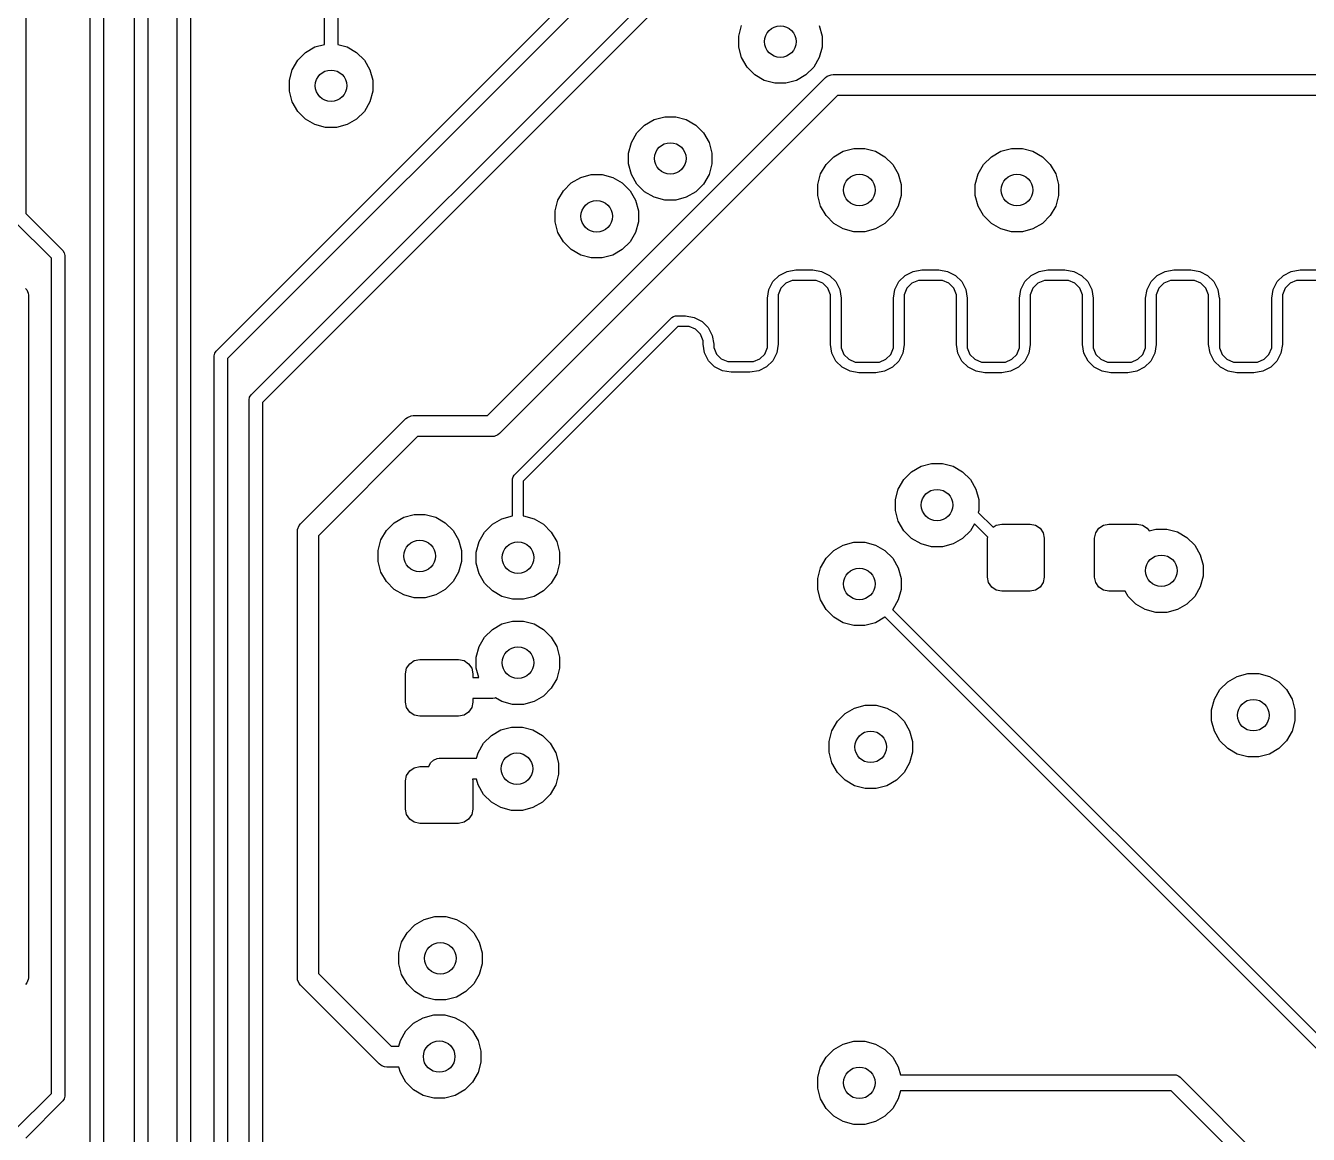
# Model space of a CAD drawing. Extents: x 0.98 to 8.13, y -3.46 to -0.83.
# Drawn here: x 5.0812 to 5.562, y -2.037 to -1.6215 of the extents above; entities that cross this region are included whole.
import ezdxf

# ---------------------------------------------------------------- set-up
doc = ezdxf.new("R2010")
doc.units = 0
doc.header["$MEASUREMENT"] = 0
doc.layers.add('BLACK', color=7, linetype='CONTINUOUS')

msp = doc.modelspace()

# ---------------------------------------------------------------- linework, layer by layer
at = {"layer": 'BLACK', "linetype": 'CONTINUOUS'}
for p, q in [((5.08124, -1.09154), (5.08124, -1.69188)), ((5.15266, -1.74341), (5.5002, -1.39587)), ((5.503, -1.40014), (5.15693, -1.74621)), ((5.16571, -1.75989), (5.47067, -1.45493)), ((5.47348, -1.45919), (5.16998, -1.76269)), ((5.10536, -2.13498), (5.10536, -1.50632)), ((5.11036, -1.50735), (5.11036, -2.13661)), ((5.12201, -2.14023), (5.12201, -1.54872)), ((5.12701, -1.54976), (5.12701, -2.1392)), ((5.1932, -1.62851), (5.1932, -1.59564)), ((5.1982, -1.59667), (5.1982, -1.62851)), ((5.13803, -2.17437), (5.13803, -1.60159)), ((5.14303, -1.60263), (5.14303, -2.1754)), ((5.34849, -1.62536), (5.34955, -1.62139)), ((5.37865, -1.62139), (5.37972, -1.62536)), ((5.18611, -1.63151), (5.18967, -1.62945)), ((5.18967, -1.62945), (5.1932, -1.62851)), ((5.1982, -1.62851), (5.20173, -1.62945)), ((5.20173, -1.62945), (5.20529, -1.63151)), ((5.34849, -1.62948), (5.34849, -1.62536)), ((5.34955, -1.63345), (5.34849, -1.62948)), ((5.37972, -1.62948), (5.37865, -1.63345)), ((5.37972, -1.62536), (5.37972, -1.62948)), ((5.18115, -1.63798), (5.18321, -1.63442)), ((5.18321, -1.63442), (5.18611, -1.63151)), ((5.20529, -1.63151), (5.20819, -1.63442)), ((5.20819, -1.63442), (5.21025, -1.63798)), ((5.35161, -1.63701), (5.34955, -1.63345)), ((5.37865, -1.63345), (5.3766, -1.63701)), ((5.18009, -1.64195), (5.18115, -1.63798)), ((5.21025, -1.63798), (5.21131, -1.64195)), ((5.35452, -1.63991), (5.35161, -1.63701)), ((5.3766, -1.63701), (5.37369, -1.63991)), ((5.18009, -1.64606), (5.18009, -1.64195)), ((5.21131, -1.64195), (5.21131, -1.64606)), ((5.25438, -1.76761), (5.38107, -1.64092)), ((5.35808, -1.64197), (5.35452, -1.63991)), ((5.36205, -1.64303), (5.35808, -1.64197)), ((5.36616, -1.64303), (5.36205, -1.64303)), ((5.37013, -1.64197), (5.36616, -1.64303)), ((5.37369, -1.63991), (5.37013, -1.64197)), ((5.38107, -1.64092), (5.38167, -1.64043)), ((5.38167, -1.64043), (5.38309, -1.63984)), ((5.38309, -1.63984), (5.38386, -1.63976)), ((5.38386, -1.63976), (5.71324, -1.63976)), ((5.18115, -1.65003), (5.18009, -1.64606)), ((5.21131, -1.64606), (5.21025, -1.65003)), ((5.38549, -1.64764), (5.25879, -1.77434)), ((5.71324, -1.64764), (5.38549, -1.64764)), ((5.18321, -1.65359), (5.18115, -1.65003)), ((5.18611, -1.6565), (5.18321, -1.65359)), ((5.20819, -1.65359), (5.20529, -1.6565)), ((5.21025, -1.65003), (5.20819, -1.65359)), ((5.18967, -1.65855), (5.18611, -1.6565)), ((5.19365, -1.65962), (5.18967, -1.65855)), ((5.20173, -1.65855), (5.19776, -1.65962)), ((5.20529, -1.6565), (5.20173, -1.65855)), ((5.31323, -1.65875), (5.31679, -1.65669)), ((5.31679, -1.65669), (5.32076, -1.65563)), ((5.32076, -1.65563), (5.32487, -1.65563)), ((5.32487, -1.65563), (5.32885, -1.65669)), ((5.32885, -1.65669), (5.33241, -1.65875)), ((5.19776, -1.65962), (5.19365, -1.65962)), ((5.30827, -1.66522), (5.31033, -1.66166)), ((5.31033, -1.66166), (5.31323, -1.65875)), ((5.33241, -1.65875), (5.33531, -1.66166)), ((5.33531, -1.66166), (5.33737, -1.66522)), ((5.30721, -1.66919), (5.30827, -1.66522)), ((5.33737, -1.66522), (5.33843, -1.66919)), ((5.38767, -1.66852), (5.39165, -1.66746)), ((5.39165, -1.66746), (5.39576, -1.66746)), ((5.39576, -1.66746), (5.39973, -1.66852)), ((5.44673, -1.66852), (5.4507, -1.66746)), ((5.4507, -1.66746), (5.45481, -1.66746)), ((5.45481, -1.66746), (5.45878, -1.66852)), ((5.30721, -1.6733), (5.30721, -1.66919)), ((5.33843, -1.66919), (5.33843, -1.6733)), ((5.38121, -1.67348), (5.38411, -1.67058)), ((5.38411, -1.67058), (5.38767, -1.66852)), ((5.39973, -1.66852), (5.40329, -1.67058)), ((5.40329, -1.67058), (5.40619, -1.67348)), ((5.44026, -1.67348), (5.44317, -1.67058)), ((5.44317, -1.67058), (5.44673, -1.66852)), ((5.45878, -1.66852), (5.46234, -1.67058)), ((5.46234, -1.67058), (5.46525, -1.67348)), ((5.28925, -1.67836), (5.29322, -1.6773)), ((5.29322, -1.6773), (5.29733, -1.6773)), ((5.29733, -1.6773), (5.3013, -1.67836)), ((5.30827, -1.67727), (5.30721, -1.6733)), ((5.31033, -1.68083), (5.30827, -1.67727)), ((5.33737, -1.67727), (5.33531, -1.68083)), ((5.33843, -1.6733), (5.33737, -1.67727)), ((5.37809, -1.68102), (5.37915, -1.67704)), ((5.37915, -1.67704), (5.38121, -1.67348)), ((5.40619, -1.67348), (5.40825, -1.67704)), ((5.40825, -1.67704), (5.40931, -1.68102)), ((5.43714, -1.68102), (5.43821, -1.67704)), ((5.43821, -1.67704), (5.44026, -1.67348)), ((5.46525, -1.67348), (5.46731, -1.67704)), ((5.46731, -1.67704), (5.46837, -1.68102)), ((5.28278, -1.68333), (5.28569, -1.68042)), ((5.28569, -1.68042), (5.28925, -1.67836)), ((5.3013, -1.67836), (5.30486, -1.68042)), ((5.30486, -1.68042), (5.30777, -1.68333)), ((5.31323, -1.68374), (5.31033, -1.68083)), ((5.33531, -1.68083), (5.33241, -1.68374)), ((5.37809, -1.68513), (5.37809, -1.68102)), ((5.40931, -1.68102), (5.40931, -1.68513)), ((5.43714, -1.68513), (5.43714, -1.68102)), ((5.46837, -1.68102), (5.46837, -1.68513)), ((5.27966, -1.69086), (5.28073, -1.68689)), ((5.28073, -1.68689), (5.28278, -1.68333)), ((5.30777, -1.68333), (5.30982, -1.68689)), ((5.30982, -1.68689), (5.31089, -1.69086)), ((5.31679, -1.68579), (5.31323, -1.68374)), ((5.32076, -1.68686), (5.31679, -1.68579)), ((5.32487, -1.68686), (5.32076, -1.68686)), ((5.32885, -1.68579), (5.32487, -1.68686)), ((5.33241, -1.68374), (5.32885, -1.68579)), ((5.37915, -1.6891), (5.37809, -1.68513)), ((5.40931, -1.68513), (5.40825, -1.6891)), ((5.43821, -1.6891), (5.43714, -1.68513)), ((5.46837, -1.68513), (5.46731, -1.6891)), ((5.08124, -1.69188), (5.09515, -1.70578)), ((5.27966, -1.69497), (5.27966, -1.69086)), ((5.31089, -1.69086), (5.31089, -1.69497)), ((5.38121, -1.69266), (5.37915, -1.6891)), ((5.40825, -1.6891), (5.40619, -1.69266)), ((5.44026, -1.69266), (5.43821, -1.6891)), ((5.46731, -1.6891), (5.46525, -1.69266)), ((5.09088, -1.70859), (5.07697, -1.69468)), ((5.28073, -1.69894), (5.27966, -1.69497)), ((5.31089, -1.69497), (5.30982, -1.69894)), ((5.38411, -1.69556), (5.38121, -1.69266)), ((5.38767, -1.69762), (5.38411, -1.69556)), ((5.40329, -1.69556), (5.39973, -1.69762)), ((5.40619, -1.69266), (5.40329, -1.69556)), ((5.44317, -1.69556), (5.44026, -1.69266)), ((5.44673, -1.69762), (5.44317, -1.69556)), ((5.46234, -1.69556), (5.45878, -1.69762)), ((5.46525, -1.69266), (5.46234, -1.69556)), ((5.28278, -1.7025), (5.28073, -1.69894)), ((5.30982, -1.69894), (5.30777, -1.7025)), ((5.39165, -1.69868), (5.38767, -1.69762)), ((5.39576, -1.69868), (5.39165, -1.69868)), ((5.39973, -1.69762), (5.39576, -1.69868)), ((5.4507, -1.69868), (5.44673, -1.69762)), ((5.45481, -1.69868), (5.4507, -1.69868)), ((5.45878, -1.69762), (5.45481, -1.69868)), ((5.09515, -1.70578), (5.09569, -1.70659)), ((5.09569, -1.70659), (5.09588, -1.70755)), ((5.28569, -1.70541), (5.28278, -1.7025)), ((5.28925, -1.70746), (5.28569, -1.70541)), ((5.30486, -1.70541), (5.3013, -1.70746)), ((5.30777, -1.7025), (5.30486, -1.70541)), ((5.09088, -2.02173), (5.09088, -1.70859)), ((5.09588, -1.70755), (5.09588, -2.02276)), ((5.29322, -1.70853), (5.28925, -1.70746)), ((5.29733, -1.70853), (5.29322, -1.70853)), ((5.3013, -1.70746), (5.29733, -1.70853)), ((5.36129, -1.71741), (5.36364, -1.71506)), ((5.36364, -1.71506), (5.36661, -1.71355)), ((5.36661, -1.71355), (5.36989, -1.71303)), ((5.36989, -1.71303), (5.36989, -1.71303)), ((5.36989, -1.71303), (5.37625, -1.71303)), ((5.37625, -1.71303), (5.37626, -1.71303)), ((5.37626, -1.71303), (5.37954, -1.71355)), ((5.37954, -1.71355), (5.3825, -1.71506)), ((5.3825, -1.71506), (5.38485, -1.71741)), ((5.40853, -1.71741), (5.41089, -1.71506)), ((5.41089, -1.71506), (5.41385, -1.71355)), ((5.41385, -1.71355), (5.41713, -1.71303)), ((5.41713, -1.71303), (5.41713, -1.71303)), ((5.41713, -1.71303), (5.4235, -1.71303)), ((5.4235, -1.71303), (5.4235, -1.71303)), ((5.4235, -1.71303), (5.42678, -1.71355)), ((5.42678, -1.71355), (5.42975, -1.71506)), ((5.42975, -1.71506), (5.4321, -1.71741)), ((5.45578, -1.71741), (5.45813, -1.71506)), ((5.45813, -1.71506), (5.46109, -1.71355)), ((5.46109, -1.71355), (5.46438, -1.71303)), ((5.46438, -1.71303), (5.46438, -1.71303)), ((5.46438, -1.71303), (5.47074, -1.71303)), ((5.47074, -1.71303), (5.47074, -1.71303)), ((5.47074, -1.71303), (5.47403, -1.71355)), ((5.47403, -1.71355), (5.47699, -1.71506)), ((5.47699, -1.71506), (5.47934, -1.71741)), ((5.50302, -1.71741), (5.50537, -1.71506)), ((5.50537, -1.71506), (5.50834, -1.71355)), ((5.50834, -1.71355), (5.51162, -1.71303)), ((5.51162, -1.71303), (5.51162, -1.71303)), ((5.51162, -1.71303), (5.51799, -1.71303)), ((5.51799, -1.71303), (5.51799, -1.71303)), ((5.51799, -1.71303), (5.52127, -1.71355)), ((5.52127, -1.71355), (5.52423, -1.71506)), ((5.52423, -1.71506), (5.52659, -1.71741)), ((5.55027, -1.71741), (5.55262, -1.71506)), ((5.55262, -1.71506), (5.55558, -1.71355)), ((5.55558, -1.71355), (5.55887, -1.71303)), ((5.55887, -1.71303), (5.55887, -1.71303)), ((5.55887, -1.71303), (5.56523, -1.71303)), ((5.08122, -1.71997), (5.08165, -1.7205)), ((5.08165, -1.7205), (5.08217, -1.72176)), ((5.35926, -1.72365), (5.35978, -1.72037)), ((5.35978, -1.72037), (5.36129, -1.71741)), ((5.36427, -1.7199), (5.36326, -1.72234)), ((5.36613, -1.71803), (5.36427, -1.7199)), ((5.36857, -1.71703), (5.36613, -1.71803)), ((5.36988, -1.71703), (5.36857, -1.71703)), ((5.36989, -1.71703), (5.36988, -1.71703)), ((5.37625, -1.71703), (5.36989, -1.71703)), ((5.36989, -1.71703), (5.36989, -1.71703)), ((5.37626, -1.71703), (5.37625, -1.71703)), ((5.37625, -1.71703), (5.37625, -1.71703)), ((5.37757, -1.71703), (5.37626, -1.71703)), ((5.38001, -1.71804), (5.37757, -1.71703)), ((5.38187, -1.7199), (5.38001, -1.71804)), ((5.38288, -1.72234), (5.38187, -1.7199)), ((5.38485, -1.71741), (5.38636, -1.72037)), ((5.38636, -1.72037), (5.38688, -1.72365)), ((5.40651, -1.72365), (5.40703, -1.72037)), ((5.40703, -1.72037), (5.40853, -1.71741)), ((5.41151, -1.7199), (5.41051, -1.72234)), ((5.41338, -1.71803), (5.41151, -1.7199)), ((5.41582, -1.71703), (5.41338, -1.71803)), ((5.41713, -1.71703), (5.41582, -1.71703)), ((5.4235, -1.71703), (5.41713, -1.71703)), ((5.41713, -1.71703), (5.41713, -1.71703)), ((5.41713, -1.71703), (5.41713, -1.71703)), ((5.42482, -1.71703), (5.4235, -1.71703)), ((5.4235, -1.71703), (5.4235, -1.71703)), ((5.4235, -1.71703), (5.4235, -1.71703)), ((5.42725, -1.71804), (5.42482, -1.71703)), ((5.42912, -1.7199), (5.42725, -1.71804)), ((5.43013, -1.72234), (5.42912, -1.7199)), ((5.4321, -1.71741), (5.43361, -1.72037)), ((5.43361, -1.72037), (5.43413, -1.72365)), ((5.45375, -1.72365), (5.45427, -1.72037)), ((5.45427, -1.72037), (5.45578, -1.71741)), ((5.45876, -1.7199), (5.45775, -1.72234)), ((5.46062, -1.71803), (5.45876, -1.7199)), ((5.46306, -1.71703), (5.46062, -1.71803)), ((5.46437, -1.71703), (5.46306, -1.71703)), ((5.46438, -1.71703), (5.46437, -1.71703)), ((5.47074, -1.71703), (5.46438, -1.71703)), ((5.46438, -1.71703), (5.46438, -1.71703)), ((5.47206, -1.71703), (5.47074, -1.71703)), ((5.47074, -1.71703), (5.47074, -1.71703)), ((5.47074, -1.71703), (5.47074, -1.71703)), ((5.4745, -1.71804), (5.47206, -1.71703)), ((5.47636, -1.7199), (5.4745, -1.71804)), ((5.47737, -1.72234), (5.47636, -1.7199)), ((5.47934, -1.71741), (5.48085, -1.72037)), ((5.48085, -1.72037), (5.48137, -1.72365)), ((5.50099, -1.72365), (5.50151, -1.72037)), ((5.50151, -1.72037), (5.50302, -1.71741)), ((5.506, -1.7199), (5.50499, -1.72234)), ((5.50787, -1.71803), (5.506, -1.7199)), ((5.5103, -1.71703), (5.50787, -1.71803)), ((5.51162, -1.71703), (5.5103, -1.71703)), ((5.51799, -1.71703), (5.51162, -1.71703)), ((5.51162, -1.71703), (5.51162, -1.71703)), ((5.51162, -1.71703), (5.51162, -1.71703)), ((5.51931, -1.71703), (5.51799, -1.71703)), ((5.51799, -1.71703), (5.51799, -1.71703)), ((5.51799, -1.71703), (5.51799, -1.71703)), ((5.52174, -1.71804), (5.51931, -1.71703)), ((5.52361, -1.7199), (5.52174, -1.71804)), ((5.52462, -1.72234), (5.52361, -1.7199)), ((5.52659, -1.71741), (5.5281, -1.72037)), ((5.5281, -1.72037), (5.52861, -1.72365)), ((5.54824, -1.72365), (5.54876, -1.72037)), ((5.54876, -1.72037), (5.55027, -1.71741)), ((5.55325, -1.7199), (5.55224, -1.72234)), ((5.55511, -1.71803), (5.55325, -1.7199)), ((5.55755, -1.71703), (5.55511, -1.71803)), ((5.55886, -1.71703), (5.55755, -1.71703)), ((5.55887, -1.71703), (5.55886, -1.71703)), ((5.56523, -1.71703), (5.55887, -1.71703)), ((5.55887, -1.71703), (5.55887, -1.71703)), ((5.08217, -1.72176), (5.08224, -1.72244)), ((5.08224, -1.72244), (5.08224, -1.97835)), ((5.35926, -1.73228), (5.35926, -1.72365)), ((5.35926, -1.72365), (5.35926, -1.72365)), ((5.36326, -1.72234), (5.36326, -1.72365)), ((5.36326, -1.72365), (5.36326, -1.72365)), ((5.36326, -1.72365), (5.36326, -1.72365)), ((5.36326, -1.72365), (5.36326, -1.73228)), ((5.38288, -1.72365), (5.38288, -1.72234)), ((5.38288, -1.73228), (5.38288, -1.72365)), ((5.38288, -1.72365), (5.38288, -1.72365)), ((5.38288, -1.72365), (5.38288, -1.72365)), ((5.38288, -1.72365), (5.38288, -1.72365)), ((5.38688, -1.72365), (5.38688, -1.72365)), ((5.38688, -1.72365), (5.38688, -1.73228)), ((5.40651, -1.73228), (5.40651, -1.72365)), ((5.40651, -1.72365), (5.40651, -1.72365)), ((5.41051, -1.72234), (5.41051, -1.72365)), ((5.41051, -1.72365), (5.41051, -1.72365)), ((5.41051, -1.72365), (5.41051, -1.72365)), ((5.41051, -1.72365), (5.41051, -1.73228)), ((5.43013, -1.72365), (5.43013, -1.72234)), ((5.43013, -1.73228), (5.43013, -1.72365)), ((5.43013, -1.72365), (5.43013, -1.72365)), ((5.43013, -1.72365), (5.43013, -1.72365)), ((5.43013, -1.72365), (5.43013, -1.72365)), ((5.43413, -1.72365), (5.43413, -1.72365)), ((5.43413, -1.72365), (5.43413, -1.73228)), ((5.45375, -1.73228), (5.45375, -1.72365)), ((5.45375, -1.72365), (5.45375, -1.72365)), ((5.45775, -1.72234), (5.45775, -1.72365)), ((5.45775, -1.72365), (5.45775, -1.72365)), ((5.45775, -1.72365), (5.45775, -1.72365)), ((5.45775, -1.72365), (5.45775, -1.73228)), ((5.47737, -1.72365), (5.47737, -1.72234)), ((5.47737, -1.73228), (5.47737, -1.72365)), ((5.47737, -1.72365), (5.47737, -1.72365)), ((5.47737, -1.72365), (5.47737, -1.72365)), ((5.47737, -1.72365), (5.47737, -1.72365)), ((5.48137, -1.72365), (5.48137, -1.72365)), ((5.48137, -1.72365), (5.48137, -1.73228)), ((5.50099, -1.73228), (5.50099, -1.72365)), ((5.50099, -1.72365), (5.50099, -1.72365)), ((5.50499, -1.72234), (5.50499, -1.72365)), ((5.50499, -1.72365), (5.50499, -1.72365)), ((5.50499, -1.72365), (5.50499, -1.72365)), ((5.50499, -1.72365), (5.50499, -1.73228)), ((5.52462, -1.72365), (5.52462, -1.72234)), ((5.52462, -1.73228), (5.52462, -1.72365)), ((5.52462, -1.72365), (5.52462, -1.72365)), ((5.52462, -1.72365), (5.52462, -1.72365)), ((5.52462, -1.72365), (5.52462, -1.72365)), ((5.52861, -1.72365), (5.52862, -1.72365)), ((5.52862, -1.72365), (5.52862, -1.73228)), ((5.54824, -1.73228), (5.54824, -1.72365)), ((5.54824, -1.72365), (5.54824, -1.72365)), ((5.55224, -1.72234), (5.55224, -1.72365)), ((5.55224, -1.72365), (5.55224, -1.72365)), ((5.55224, -1.72365), (5.55224, -1.72365)), ((5.55224, -1.72365), (5.55224, -1.73228)), ((5.32339, -1.73087), (5.32404, -1.73044)), ((5.32404, -1.73044), (5.3248, -1.73028)), ((5.32404, -1.73044), (5.32404, -1.73044)), ((5.3248, -1.73028), (5.32854, -1.73028)), ((5.32854, -1.73028), (5.32855, -1.73028)), ((5.32855, -1.73028), (5.32855, -1.73028)), ((5.32855, -1.73028), (5.33181, -1.7308)), ((5.26433, -1.78992), (5.32339, -1.73087)), ((5.32563, -1.73428), (5.26775, -1.79217)), ((5.32854, -1.73428), (5.32563, -1.73428)), ((5.32985, -1.73428), (5.32854, -1.73428)), ((5.33226, -1.73528), (5.32985, -1.73428)), ((5.33181, -1.7308), (5.33475, -1.7323)), ((5.3341, -1.73713), (5.33226, -1.73528)), ((5.33475, -1.7323), (5.33708, -1.73464)), ((5.33708, -1.73464), (5.33858, -1.73758)), ((5.35926, -1.74084), (5.35926, -1.73228)), ((5.36326, -1.73228), (5.36326, -1.74084)), ((5.38288, -1.74091), (5.38288, -1.73228)), ((5.38688, -1.73228), (5.38688, -1.74091)), ((5.40651, -1.74091), (5.40651, -1.73228)), ((5.41051, -1.73228), (5.41051, -1.74091)), ((5.43013, -1.74091), (5.43013, -1.73228)), ((5.43413, -1.73228), (5.43413, -1.74091)), ((5.45375, -1.74091), (5.45375, -1.73228)), ((5.45775, -1.73228), (5.45775, -1.74091)), ((5.47737, -1.74091), (5.47737, -1.73228)), ((5.48137, -1.73228), (5.48137, -1.74091)), ((5.50099, -1.74091), (5.50099, -1.73228)), ((5.50499, -1.73228), (5.50499, -1.74091)), ((5.52462, -1.74091), (5.52462, -1.73228)), ((5.52862, -1.73228), (5.52862, -1.74091)), ((5.54824, -1.74091), (5.54824, -1.73228)), ((5.55224, -1.73228), (5.55224, -1.74091)), ((5.3351, -1.73954), (5.3341, -1.73713)), ((5.3351, -1.74084), (5.3351, -1.73954)), ((5.33858, -1.73758), (5.3391, -1.74083)), ((5.15193, -1.74517), (5.15212, -1.74422)), ((5.15212, -1.74422), (5.15266, -1.74341)), ((5.3351, -1.74085), (5.3351, -1.74084)), ((5.3351, -1.74084), (5.3351, -1.74084)), ((5.3351, -1.74084), (5.3351, -1.74084)), ((5.3351, -1.74084), (5.3351, -1.74084)), ((5.3351, -1.74084), (5.3351, -1.74084)), ((5.33562, -1.7441), (5.3351, -1.74085)), ((5.33712, -1.74704), (5.33562, -1.7441)), ((5.3391, -1.74083), (5.3391, -1.74084)), ((5.3391, -1.74084), (5.3391, -1.74084)), ((5.3391, -1.74084), (5.3391, -1.74214)), ((5.3391, -1.74214), (5.3401, -1.74455)), ((5.3401, -1.74455), (5.34194, -1.7464)), ((5.35642, -1.7464), (5.35826, -1.74455)), ((5.35826, -1.74455), (5.35926, -1.74214)), ((5.35926, -1.74214), (5.35926, -1.74084)), ((5.35926, -1.74084), (5.35926, -1.74084)), ((5.36274, -1.7441), (5.36125, -1.74704)), ((5.36326, -1.74084), (5.36274, -1.7441)), ((5.36326, -1.74084), (5.36326, -1.74084)), ((5.36326, -1.74084), (5.36326, -1.74084)), ((5.38289, -1.74094), (5.38288, -1.74091)), ((5.3834, -1.7442), (5.38289, -1.74094)), ((5.38491, -1.74716), (5.3834, -1.7442)), ((5.38688, -1.74091), (5.38688, -1.74091)), ((5.38688, -1.74091), (5.38688, -1.74091)), ((5.38688, -1.74091), (5.38688, -1.74091)), ((5.38688, -1.74091), (5.38688, -1.74223)), ((5.38688, -1.74223), (5.38789, -1.74467)), ((5.38789, -1.74467), (5.38976, -1.74653)), ((5.40363, -1.74653), (5.4055, -1.74467)), ((5.4055, -1.74467), (5.40651, -1.74223)), ((5.40651, -1.74223), (5.40651, -1.74091)), ((5.40651, -1.74091), (5.40651, -1.74091)), ((5.40651, -1.74091), (5.40651, -1.74091)), ((5.40999, -1.7442), (5.40848, -1.74716)), ((5.41051, -1.74091), (5.40999, -1.7442)), ((5.41051, -1.74091), (5.41051, -1.74091)), ((5.43013, -1.74094), (5.43013, -1.74091)), ((5.43065, -1.7442), (5.43013, -1.74094)), ((5.43216, -1.74716), (5.43065, -1.7442)), ((5.43413, -1.74091), (5.43413, -1.74091)), ((5.43413, -1.74091), (5.43413, -1.74091)), ((5.43413, -1.74091), (5.43413, -1.74091)), ((5.43413, -1.74091), (5.43413, -1.74223)), ((5.43413, -1.74223), (5.43514, -1.74467)), ((5.43514, -1.74467), (5.437, -1.74653)), ((5.45088, -1.74653), (5.45274, -1.74467)), ((5.45274, -1.74467), (5.45375, -1.74223)), ((5.45375, -1.74223), (5.45375, -1.74091)), ((5.45375, -1.74091), (5.45375, -1.74091)), ((5.45375, -1.74091), (5.45375, -1.74091)), ((5.45723, -1.7442), (5.45572, -1.74716)), ((5.45775, -1.74091), (5.45723, -1.7442)), ((5.45775, -1.74091), (5.45775, -1.74091)), ((5.47738, -1.74094), (5.47737, -1.74091)), ((5.47789, -1.7442), (5.47738, -1.74094)), ((5.4794, -1.74716), (5.47789, -1.7442)), ((5.48137, -1.74091), (5.48137, -1.74091)), ((5.48137, -1.74091), (5.48137, -1.74091)), ((5.48137, -1.74091), (5.48137, -1.74091)), ((5.48137, -1.74091), (5.48137, -1.74223)), ((5.48137, -1.74223), (5.48238, -1.74467)), ((5.48238, -1.74467), (5.48425, -1.74653)), ((5.49812, -1.74653), (5.49998, -1.74467)), ((5.49998, -1.74467), (5.50099, -1.74223)), ((5.50099, -1.74223), (5.50099, -1.74091)), ((5.50099, -1.74091), (5.50099, -1.74091)), ((5.50099, -1.74091), (5.50099, -1.74091)), ((5.50447, -1.7442), (5.50296, -1.74716)), ((5.50499, -1.74091), (5.50447, -1.7442)), ((5.50499, -1.74091), (5.50499, -1.74091)), ((5.52462, -1.74094), (5.52462, -1.74091)), ((5.52514, -1.7442), (5.52462, -1.74094)), ((5.52665, -1.74716), (5.52514, -1.7442)), ((5.52862, -1.74091), (5.52862, -1.74091)), ((5.52862, -1.74091), (5.52862, -1.74091)), ((5.52862, -1.74091), (5.52862, -1.74091)), ((5.52862, -1.74091), (5.52862, -1.74223)), ((5.52862, -1.74223), (5.52963, -1.74467)), ((5.52963, -1.74467), (5.53149, -1.74653)), ((5.54536, -1.74653), (5.54723, -1.74467)), ((5.54723, -1.74467), (5.54824, -1.74223)), ((5.54824, -1.74223), (5.54824, -1.74091)), ((5.54824, -1.74091), (5.54824, -1.74091)), ((5.54824, -1.74091), (5.54824, -1.74091)), ((5.55172, -1.7442), (5.55021, -1.74716)), ((5.55224, -1.74091), (5.55172, -1.7442)), ((5.55224, -1.74091), (5.55224, -1.74091)), ((5.15193, -2.18888), (5.15193, -1.74517)), ((5.15693, -1.74621), (5.15693, -2.18992)), ((5.33945, -1.74938), (5.33712, -1.74704)), ((5.34239, -1.75088), (5.33945, -1.74938)), ((5.34194, -1.7464), (5.34435, -1.74739)), ((5.34435, -1.74739), (5.34566, -1.74739)), ((5.34566, -1.74739), (5.35271, -1.74739)), ((5.35271, -1.74739), (5.35271, -1.7474)), ((5.35271, -1.7474), (5.35401, -1.7474)), ((5.35401, -1.7474), (5.35642, -1.7464)), ((5.35891, -1.74938), (5.35597, -1.75088)), ((5.36125, -1.74704), (5.35891, -1.74938)), ((5.38726, -1.74951), (5.38491, -1.74716)), ((5.39023, -1.75102), (5.38726, -1.74951)), ((5.38976, -1.74653), (5.39219, -1.74754)), ((5.39219, -1.74754), (5.39351, -1.74754)), ((5.39351, -1.74754), (5.39351, -1.74754)), ((5.39351, -1.74754), (5.39988, -1.74754)), ((5.39988, -1.74754), (5.39988, -1.74754)), ((5.39988, -1.74754), (5.39988, -1.74754)), ((5.39988, -1.74754), (5.39988, -1.74754)), ((5.39988, -1.74754), (5.39988, -1.74754)), ((5.39988, -1.74754), (5.4012, -1.74754)), ((5.4012, -1.74754), (5.40363, -1.74653)), ((5.40612, -1.74951), (5.40316, -1.75102)), ((5.40848, -1.74716), (5.40612, -1.74951)), ((5.43451, -1.74951), (5.43216, -1.74716)), ((5.43747, -1.75102), (5.43451, -1.74951)), ((5.437, -1.74653), (5.43944, -1.74754)), ((5.43944, -1.74754), (5.44076, -1.74754)), ((5.44076, -1.74754), (5.44076, -1.74754)), ((5.44076, -1.74754), (5.44712, -1.74754)), ((5.44712, -1.74754), (5.44712, -1.74754)), ((5.44712, -1.74754), (5.44712, -1.74754)), ((5.44712, -1.74754), (5.44712, -1.74754)), ((5.44712, -1.74754), (5.44712, -1.74754)), ((5.44712, -1.74754), (5.44844, -1.74754)), ((5.44844, -1.74754), (5.45088, -1.74653)), ((5.45337, -1.74951), (5.45041, -1.75102)), ((5.45572, -1.74716), (5.45337, -1.74951)), ((5.48175, -1.74951), (5.4794, -1.74716)), ((5.48472, -1.75102), (5.48175, -1.74951)), ((5.48425, -1.74653), (5.48668, -1.74754)), ((5.48668, -1.74754), (5.488, -1.74754)), ((5.488, -1.74754), (5.488, -1.74754)), ((5.488, -1.74754), (5.49437, -1.74754)), ((5.49437, -1.74754), (5.49437, -1.74754)), ((5.49437, -1.74754), (5.49437, -1.74754)), ((5.49437, -1.74754), (5.49437, -1.74754)), ((5.49437, -1.74754), (5.49437, -1.74754)), ((5.49437, -1.74754), (5.49568, -1.74754)), ((5.49568, -1.74754), (5.49812, -1.74653)), ((5.50061, -1.74951), (5.49765, -1.75102)), ((5.50296, -1.74716), (5.50061, -1.74951)), ((5.529, -1.74951), (5.52665, -1.74716)), ((5.53196, -1.75102), (5.529, -1.74951)), ((5.53149, -1.74653), (5.53393, -1.74754)), ((5.53393, -1.74754), (5.53524, -1.74754)), ((5.53524, -1.74754), (5.53524, -1.74754)), ((5.53524, -1.74754), (5.54161, -1.74754)), ((5.54161, -1.74754), (5.54161, -1.74754)), ((5.54161, -1.74754), (5.54161, -1.74754)), ((5.54161, -1.74754), (5.54161, -1.74754)), ((5.54161, -1.74754), (5.54161, -1.74754)), ((5.54161, -1.74754), (5.54293, -1.74754)), ((5.54293, -1.74754), (5.54536, -1.74653)), ((5.54786, -1.74951), (5.54489, -1.75102)), ((5.55021, -1.74716), (5.54786, -1.74951)), ((5.34566, -1.75139), (5.34239, -1.75088)), ((5.35271, -1.75139), (5.34566, -1.75139)), ((5.34566, -1.75139), (5.34566, -1.75139)), ((5.34566, -1.75139), (5.34566, -1.75139)), ((5.35597, -1.75088), (5.35271, -1.7514)), ((5.35271, -1.7514), (5.35271, -1.75139)), ((5.35271, -1.75139), (5.35271, -1.75139)), ((5.35271, -1.75139), (5.35271, -1.75139)), ((5.39351, -1.75154), (5.39023, -1.75102)), ((5.39988, -1.75154), (5.39351, -1.75154)), ((5.39351, -1.75154), (5.39351, -1.75154)), ((5.39351, -1.75154), (5.39351, -1.75154)), ((5.40316, -1.75102), (5.39988, -1.75154)), ((5.39988, -1.75154), (5.39988, -1.75154)), ((5.44076, -1.75154), (5.43747, -1.75102)), ((5.44712, -1.75154), (5.44076, -1.75154)), ((5.44076, -1.75154), (5.44076, -1.75154)), ((5.44076, -1.75154), (5.44076, -1.75154)), ((5.45041, -1.75102), (5.44712, -1.75154)), ((5.44712, -1.75154), (5.44712, -1.75154)), ((5.488, -1.75154), (5.48472, -1.75102)), ((5.49436, -1.75154), (5.488, -1.75154)), ((5.488, -1.75154), (5.488, -1.75154)), ((5.488, -1.75154), (5.488, -1.75154)), ((5.49765, -1.75102), (5.49436, -1.75154)), ((5.49436, -1.75154), (5.49436, -1.75154)), ((5.53524, -1.75154), (5.53196, -1.75102)), ((5.54161, -1.75154), (5.53524, -1.75154)), ((5.53524, -1.75154), (5.53524, -1.75154)), ((5.53524, -1.75154), (5.53524, -1.75154)), ((5.54489, -1.75102), (5.54161, -1.75154)), ((5.54161, -1.75154), (5.54161, -1.75154)), ((5.16498, -1.76165), (5.16517, -1.7607)), ((5.16498, -2.17535), (5.16498, -1.76165)), ((5.16517, -1.7607), (5.16571, -1.75989)), ((5.16998, -1.76269), (5.16998, -2.17432)), ((5.18422, -1.80824), (5.2237, -1.76877)), ((5.2237, -1.76877), (5.22429, -1.76828)), ((5.22429, -1.76828), (5.22571, -1.76769)), ((5.22571, -1.76769), (5.22648, -1.76761)), ((5.22648, -1.76761), (5.25438, -1.76761)), ((5.22811, -1.77549), (5.19094, -1.81265)), ((5.25601, -1.77549), (5.22811, -1.77549)), ((5.25678, -1.77541), (5.25601, -1.77549)), ((5.2582, -1.77482), (5.25678, -1.77541)), ((5.25879, -1.77434), (5.2582, -1.77482)), ((5.41325, -1.78869), (5.41681, -1.78663)), ((5.41681, -1.78663), (5.42078, -1.78557)), ((5.42078, -1.78557), (5.42489, -1.78557)), ((5.42489, -1.78557), (5.42886, -1.78663)), ((5.42886, -1.78663), (5.43242, -1.78869)), ((5.26375, -1.79134), (5.2639, -1.79057)), ((5.26375, -1.80525), (5.26375, -1.79134)), ((5.2639, -1.79057), (5.26433, -1.78992)), ((5.26775, -1.79217), (5.26775, -1.80525)), ((5.40829, -1.79515), (5.41034, -1.79159)), ((5.41034, -1.79159), (5.41325, -1.78869)), ((5.43242, -1.78869), (5.43533, -1.79159)), ((5.43533, -1.79159), (5.43738, -1.79515)), ((5.40722, -1.79913), (5.40829, -1.79515)), ((5.43738, -1.79515), (5.43845, -1.79913)), ((5.40722, -1.80324), (5.40722, -1.79913)), ((5.43845, -1.79913), (5.43845, -1.80324)), ((5.21935, -1.80776), (5.22291, -1.80571)), ((5.22291, -1.80571), (5.22688, -1.80464)), ((5.22688, -1.80464), (5.23099, -1.80464)), ((5.23099, -1.80464), (5.23496, -1.80571)), ((5.23496, -1.80571), (5.23852, -1.80776)), ((5.25616, -1.80837), (5.25972, -1.80632)), ((5.25972, -1.80632), (5.26369, -1.80525)), ((5.26369, -1.80525), (5.26375, -1.80525)), ((5.26775, -1.80525), (5.2678, -1.80525)), ((5.2678, -1.80525), (5.27177, -1.80632)), ((5.27177, -1.80632), (5.27533, -1.80837)), ((5.40829, -1.80721), (5.40722, -1.80324)), ((5.41034, -1.81077), (5.40829, -1.80721)), ((5.43845, -1.80324), (5.43826, -1.80394)), ((5.43826, -1.80394), (5.4438, -1.80948)), ((5.18307, -1.81102), (5.18315, -1.81026)), ((5.18307, -1.97835), (5.18307, -1.81102)), ((5.18315, -1.81026), (5.18373, -1.80884)), ((5.18373, -1.80884), (5.18422, -1.80824)), ((5.21439, -1.81423), (5.21644, -1.81067)), ((5.21644, -1.81067), (5.21935, -1.80776)), ((5.23852, -1.80776), (5.24143, -1.81067)), ((5.24143, -1.81067), (5.24348, -1.81423)), ((5.2512, -1.81484), (5.25325, -1.81128)), ((5.25325, -1.81128), (5.25616, -1.80837)), ((5.27533, -1.80837), (5.27824, -1.81128)), ((5.27824, -1.81128), (5.2803, -1.81484)), ((5.41325, -1.81367), (5.41034, -1.81077)), ((5.43533, -1.81077), (5.43242, -1.81367)), ((5.43683, -1.80816), (5.43533, -1.81077)), ((5.44182, -1.81315), (5.43683, -1.80816)), ((5.4438, -1.80948), (5.44501, -1.80867)), ((5.44501, -1.80867), (5.44705, -1.80827)), ((5.44705, -1.80827), (5.45768, -1.80827)), ((5.45768, -1.80827), (5.45971, -1.80867)), ((5.45971, -1.80867), (5.46144, -1.80982)), ((5.46144, -1.80982), (5.46259, -1.81155)), ((5.46259, -1.81155), (5.46299, -1.81358)), ((5.48189, -1.81358), (5.48229, -1.81155)), ((5.48229, -1.81155), (5.48345, -1.80982)), ((5.48345, -1.80982), (5.48517, -1.80867)), ((5.48517, -1.80867), (5.4872, -1.80827)), ((5.4872, -1.80827), (5.49783, -1.80827)), ((5.49783, -1.80827), (5.49987, -1.80867)), ((5.49987, -1.80867), (5.50159, -1.80982)), ((5.50159, -1.80982), (5.50228, -1.81086)), ((5.50228, -1.81086), (5.50483, -1.81017)), ((5.50483, -1.81017), (5.50895, -1.81017)), ((5.50895, -1.81017), (5.51292, -1.81124)), ((5.51292, -1.81124), (5.51648, -1.81329)), ((5.19094, -1.81265), (5.19094, -1.97672)), ((5.21332, -1.8182), (5.21439, -1.81423)), ((5.24348, -1.81423), (5.24455, -1.8182)), ((5.25013, -1.81881), (5.2512, -1.81484)), ((5.2803, -1.81484), (5.28136, -1.81881)), ((5.38411, -1.81821), (5.38767, -1.81616)), ((5.38767, -1.81616), (5.39165, -1.8151)), ((5.39165, -1.8151), (5.39576, -1.8151)), ((5.39576, -1.8151), (5.39973, -1.81616)), ((5.39973, -1.81616), (5.40329, -1.81821)), ((5.41681, -1.81573), (5.41325, -1.81367)), ((5.42078, -1.81679), (5.41681, -1.81573)), ((5.42489, -1.81679), (5.42078, -1.81679)), ((5.42886, -1.81573), (5.42489, -1.81679)), ((5.43242, -1.81367), (5.42886, -1.81573)), ((5.44173, -1.81358), (5.44182, -1.81315)), ((5.44173, -1.82815), (5.44173, -1.81358)), ((5.46299, -1.81358), (5.46299, -1.82815)), ((5.48189, -1.82815), (5.48189, -1.81358)), ((5.51648, -1.81329), (5.51938, -1.8162)), ((5.51938, -1.8162), (5.52144, -1.81976)), ((5.21332, -1.82231), (5.21332, -1.8182)), ((5.24455, -1.8182), (5.24455, -1.82231)), ((5.25013, -1.82292), (5.25013, -1.81881)), ((5.28136, -1.81881), (5.28136, -1.82292)), ((5.37915, -1.82468), (5.38121, -1.82112)), ((5.38121, -1.82112), (5.38411, -1.81821)), ((5.40329, -1.81821), (5.40619, -1.82112)), ((5.40619, -1.82112), (5.40825, -1.82468)), ((5.52144, -1.81976), (5.5225, -1.82373)), ((5.21439, -1.82628), (5.21332, -1.82231)), ((5.21644, -1.82984), (5.21439, -1.82628)), ((5.24348, -1.82628), (5.24143, -1.82984)), ((5.24455, -1.82231), (5.24348, -1.82628)), ((5.2512, -1.82689), (5.25013, -1.82292)), ((5.28136, -1.82292), (5.2803, -1.82689)), ((5.37809, -1.82865), (5.37915, -1.82468)), ((5.40825, -1.82468), (5.40931, -1.82865)), ((5.5225, -1.82373), (5.5225, -1.82784)), ((5.21935, -1.83275), (5.21644, -1.82984)), ((5.24143, -1.82984), (5.23852, -1.83275)), ((5.25325, -1.83045), (5.2512, -1.82689)), ((5.25616, -1.83336), (5.25325, -1.83045)), ((5.27824, -1.83045), (5.27533, -1.83336)), ((5.2803, -1.82689), (5.27824, -1.83045)), ((5.37809, -1.83276), (5.37809, -1.82865)), ((5.40931, -1.82865), (5.40931, -1.83276)), ((5.44214, -1.83018), (5.44173, -1.82815)), ((5.44329, -1.83191), (5.44214, -1.83018)), ((5.46259, -1.83018), (5.46144, -1.83191)), ((5.46299, -1.82815), (5.46259, -1.83018)), ((5.48229, -1.83018), (5.48189, -1.82815)), ((5.48345, -1.83191), (5.48229, -1.83018)), ((5.5225, -1.82784), (5.52144, -1.83181)), ((5.22291, -1.83481), (5.21935, -1.83275)), ((5.22688, -1.83587), (5.22291, -1.83481)), ((5.23099, -1.83587), (5.22688, -1.83587)), ((5.23496, -1.83481), (5.23099, -1.83587)), ((5.23852, -1.83275), (5.23496, -1.83481)), ((5.25972, -1.83542), (5.25616, -1.83336)), ((5.26369, -1.83648), (5.25972, -1.83542)), ((5.27177, -1.83542), (5.2678, -1.83648)), ((5.27533, -1.83336), (5.27177, -1.83542)), ((5.37915, -1.83674), (5.37809, -1.83276)), ((5.40931, -1.83276), (5.40825, -1.83674)), ((5.44501, -1.83306), (5.44329, -1.83191)), ((5.44705, -1.83346), (5.44501, -1.83306)), ((5.45768, -1.83346), (5.44705, -1.83346)), ((5.45971, -1.83306), (5.45768, -1.83346)), ((5.46144, -1.83191), (5.45971, -1.83306)), ((5.48517, -1.83306), (5.48345, -1.83191)), ((5.4872, -1.83346), (5.48517, -1.83306)), ((5.49329, -1.83346), (5.4872, -1.83346)), ((5.4944, -1.83537), (5.49329, -1.83346)), ((5.4973, -1.83828), (5.4944, -1.83537)), ((5.51938, -1.83537), (5.51648, -1.83828)), ((5.52144, -1.83181), (5.51938, -1.83537)), ((5.2678, -1.83648), (5.26369, -1.83648)), ((5.38121, -1.8403), (5.37915, -1.83674)), ((5.38411, -1.8432), (5.38121, -1.8403)), ((5.40619, -1.8403), (5.40616, -1.84033)), ((5.40616, -1.84033), (5.61106, -2.04524)), ((5.40825, -1.83674), (5.40619, -1.8403)), ((5.50086, -1.84034), (5.4973, -1.83828)), ((5.50483, -1.8414), (5.50086, -1.84034)), ((5.51292, -1.84034), (5.50895, -1.8414)), ((5.51648, -1.83828), (5.51292, -1.84034)), ((5.25616, -1.84774), (5.25972, -1.84569)), ((5.25972, -1.84569), (5.26369, -1.84462)), ((5.26369, -1.84462), (5.2678, -1.84462)), ((5.2678, -1.84462), (5.27177, -1.84569)), ((5.27177, -1.84569), (5.27533, -1.84774)), ((5.38767, -1.84526), (5.38411, -1.8432)), ((5.39165, -1.84632), (5.38767, -1.84526)), ((5.39973, -1.84526), (5.39576, -1.84632)), ((5.40329, -1.8432), (5.39973, -1.84526)), ((5.40333, -1.84316), (5.40329, -1.8432)), ((5.60882, -2.04866), (5.40333, -1.84316)), ((5.50895, -1.8414), (5.50483, -1.8414)), ((5.2512, -1.85421), (5.25325, -1.85065)), ((5.25325, -1.85065), (5.25616, -1.84774)), ((5.27533, -1.84774), (5.27824, -1.85065)), ((5.27824, -1.85065), (5.2803, -1.85421)), ((5.39576, -1.84632), (5.39165, -1.84632)), ((5.25013, -1.85818), (5.2512, -1.85421)), ((5.2803, -1.85421), (5.28136, -1.85818)), ((5.22518, -1.86061), (5.2269, -1.85946)), ((5.2269, -1.85946), (5.22894, -1.85906)), ((5.22894, -1.85906), (5.2435, -1.85906)), ((5.2435, -1.85906), (5.24554, -1.85946)), ((5.24554, -1.85946), (5.24726, -1.86061)), ((5.25013, -1.86229), (5.25013, -1.85818)), ((5.28136, -1.85818), (5.28136, -1.86229)), ((5.22362, -1.86437), (5.22403, -1.86234)), ((5.22362, -1.875), (5.22362, -1.86437)), ((5.22403, -1.86234), (5.22518, -1.86061)), ((5.24726, -1.86061), (5.24841, -1.86234)), ((5.24841, -1.86234), (5.24882, -1.86437)), ((5.24882, -1.86437), (5.24882, -1.86575)), ((5.25106, -1.86575), (5.25013, -1.86229)), ((5.28136, -1.86229), (5.2803, -1.86626)), ((5.53531, -1.86537), (5.53928, -1.86431)), ((5.53928, -1.86431), (5.54339, -1.86431)), ((5.54339, -1.86431), (5.54737, -1.86537)), ((5.24882, -1.86575), (5.25106, -1.86575)), ((5.27824, -1.86982), (5.27533, -1.87273)), ((5.2803, -1.86626), (5.27824, -1.86982)), ((5.52884, -1.87033), (5.53175, -1.86743)), ((5.53175, -1.86743), (5.53531, -1.86537)), ((5.54737, -1.86537), (5.55093, -1.86743)), ((5.55093, -1.86743), (5.55383, -1.87033)), ((5.2563, -1.87362), (5.24882, -1.87362)), ((5.24882, -1.87362), (5.24882, -1.875)), ((5.25707, -1.87355), (5.2563, -1.87362)), ((5.25736, -1.87342), (5.25707, -1.87355)), ((5.25972, -1.87479), (5.25736, -1.87342)), ((5.26369, -1.87585), (5.25972, -1.87479)), ((5.27177, -1.87479), (5.2678, -1.87585)), ((5.27533, -1.87273), (5.27177, -1.87479)), ((5.52573, -1.87787), (5.52679, -1.87389)), ((5.52679, -1.87389), (5.52884, -1.87033)), ((5.55383, -1.87033), (5.55589, -1.87389)), ((5.55589, -1.87389), (5.55695, -1.87787)), ((5.22403, -1.87703), (5.22362, -1.875)), ((5.22518, -1.87876), (5.22403, -1.87703)), ((5.2269, -1.87991), (5.22518, -1.87876)), ((5.24726, -1.87876), (5.24554, -1.87991)), ((5.24841, -1.87703), (5.24726, -1.87876)), ((5.24882, -1.875), (5.24841, -1.87703)), ((5.2678, -1.87585), (5.26369, -1.87585)), ((5.38547, -1.8822), (5.38838, -1.8793)), ((5.38838, -1.8793), (5.39194, -1.87724)), ((5.39194, -1.87724), (5.39591, -1.87618)), ((5.39591, -1.87618), (5.40002, -1.87618)), ((5.40002, -1.87618), (5.40399, -1.87724)), ((5.40399, -1.87724), (5.40756, -1.8793)), ((5.40756, -1.8793), (5.41046, -1.8822)), ((5.52573, -1.88198), (5.52573, -1.87787)), ((5.55695, -1.87787), (5.55695, -1.88198)), ((5.22894, -1.88031), (5.2269, -1.87991)), ((5.2435, -1.88031), (5.22894, -1.88031)), ((5.24554, -1.87991), (5.2435, -1.88031)), ((5.25933, -1.88545), (5.2633, -1.88439)), ((5.2633, -1.88439), (5.26741, -1.88439)), ((5.26741, -1.88439), (5.27138, -1.88545)), ((5.38342, -1.88576), (5.38547, -1.8822)), ((5.41046, -1.8822), (5.41252, -1.88576)), ((5.52679, -1.88595), (5.52573, -1.88198)), ((5.55695, -1.88198), (5.55589, -1.88595)), ((5.25286, -1.89041), (5.25577, -1.88751)), ((5.25577, -1.88751), (5.25933, -1.88545)), ((5.27138, -1.88545), (5.27494, -1.88751)), ((5.27494, -1.88751), (5.27785, -1.89041)), ((5.38236, -1.88973), (5.38342, -1.88576)), ((5.41252, -1.88576), (5.41358, -1.88973)), ((5.52884, -1.88951), (5.52679, -1.88595)), ((5.55589, -1.88595), (5.55383, -1.88951)), ((5.25025, -1.89606), (5.25081, -1.89397)), ((5.25081, -1.89397), (5.25286, -1.89041)), ((5.27785, -1.89041), (5.2799, -1.89397)), ((5.2799, -1.89397), (5.28097, -1.89794)), ((5.38236, -1.89384), (5.38236, -1.88973)), ((5.38342, -1.89782), (5.38236, -1.89384)), ((5.41358, -1.89384), (5.41252, -1.89782)), ((5.41358, -1.88973), (5.41358, -1.89384)), ((5.53175, -1.89241), (5.52884, -1.88951)), ((5.53531, -1.89447), (5.53175, -1.89241)), ((5.55093, -1.89241), (5.54737, -1.89447)), ((5.55383, -1.88951), (5.55093, -1.89241)), ((5.23237, -1.89921), (5.23295, -1.89781)), ((5.23295, -1.89781), (5.23403, -1.89673)), ((5.23403, -1.89673), (5.23545, -1.89614)), ((5.23545, -1.89614), (5.23622, -1.89606)), ((5.23622, -1.89606), (5.25025, -1.89606)), ((5.28097, -1.89794), (5.28097, -1.90206)), ((5.38547, -1.90138), (5.38342, -1.89782)), ((5.41252, -1.89782), (5.41046, -1.90138)), ((5.53928, -1.89553), (5.53531, -1.89447)), ((5.54339, -1.89553), (5.53928, -1.89553)), ((5.54737, -1.89447), (5.54339, -1.89553)), ((5.22362, -1.90453), (5.22403, -1.90249)), ((5.22403, -1.90249), (5.22518, -1.90077)), ((5.22518, -1.90077), (5.2269, -1.89962)), ((5.2269, -1.89962), (5.22894, -1.89921)), ((5.22894, -1.89921), (5.23237, -1.89921)), ((5.28097, -1.90206), (5.2799, -1.90603)), ((5.38838, -1.90428), (5.38547, -1.90138)), ((5.41046, -1.90138), (5.40756, -1.90428)), ((5.22362, -1.91516), (5.22362, -1.90453)), ((5.25025, -1.90394), (5.2487, -1.90394)), ((5.2487, -1.90394), (5.24882, -1.90453)), ((5.24882, -1.90453), (5.24882, -1.91516)), ((5.25081, -1.90603), (5.25025, -1.90394)), ((5.25286, -1.90959), (5.25081, -1.90603)), ((5.2799, -1.90603), (5.27785, -1.90959)), ((5.39194, -1.90634), (5.38838, -1.90428)), ((5.39591, -1.9074), (5.39194, -1.90634)), ((5.40002, -1.9074), (5.39591, -1.9074)), ((5.40399, -1.90634), (5.40002, -1.9074)), ((5.40756, -1.90428), (5.40399, -1.90634)), ((5.25577, -1.91249), (5.25286, -1.90959)), ((5.25933, -1.91455), (5.25577, -1.91249)), ((5.27494, -1.91249), (5.27138, -1.91455)), ((5.27785, -1.90959), (5.27494, -1.91249)), ((5.22403, -1.91719), (5.22362, -1.91516)), ((5.22518, -1.91892), (5.22403, -1.91719)), ((5.24841, -1.91719), (5.24726, -1.91892)), ((5.24882, -1.91516), (5.24841, -1.91719)), ((5.2633, -1.91561), (5.25933, -1.91455)), ((5.26741, -1.91561), (5.2633, -1.91561)), ((5.27138, -1.91455), (5.26741, -1.91561)), ((5.2269, -1.92007), (5.22518, -1.91892)), ((5.22894, -1.92047), (5.2269, -1.92007)), ((5.2435, -1.92047), (5.22894, -1.92047)), ((5.24554, -1.92007), (5.2435, -1.92047)), ((5.24726, -1.91892), (5.24554, -1.92007)), ((5.22708, -1.95854), (5.23064, -1.95649)), ((5.23064, -1.95649), (5.23462, -1.95542)), ((5.23462, -1.95542), (5.23873, -1.95542)), ((5.23873, -1.95542), (5.2427, -1.95649)), ((5.2427, -1.95649), (5.24626, -1.95854)), ((5.22212, -1.96501), (5.22418, -1.96145)), ((5.22418, -1.96145), (5.22708, -1.95854)), ((5.24626, -1.95854), (5.24916, -1.96145)), ((5.24916, -1.96145), (5.25122, -1.96501)), ((5.22106, -1.96898), (5.22212, -1.96501)), ((5.25122, -1.96501), (5.25228, -1.96898)), ((5.22106, -1.97309), (5.22106, -1.96898)), ((5.25228, -1.96898), (5.25228, -1.97309)), ((5.22212, -1.97706), (5.22106, -1.97309)), ((5.25228, -1.97309), (5.25122, -1.97706)), ((5.08165, -1.98029), (5.08122, -1.98082)), ((5.08217, -1.97903), (5.08165, -1.98029)), ((5.08224, -1.97835), (5.08217, -1.97903)), ((5.18315, -1.97911), (5.18307, -1.97835)), ((5.18373, -1.98053), (5.18315, -1.97911)), ((5.18422, -1.98113), (5.18373, -1.98053)), ((5.19094, -1.97672), (5.21817, -2.00394)), ((5.22418, -1.98062), (5.22212, -1.97706)), ((5.22708, -1.98353), (5.22418, -1.98062)), ((5.24916, -1.98062), (5.24626, -1.98353)), ((5.25122, -1.97706), (5.24916, -1.98062)), ((5.21375, -2.01066), (5.18422, -1.98113)), ((5.23064, -1.98559), (5.22708, -1.98353)), ((5.24626, -1.98353), (5.2427, -1.98559)), ((5.23462, -1.98665), (5.23064, -1.98559)), ((5.23873, -1.98665), (5.23462, -1.98665)), ((5.2427, -1.98559), (5.23873, -1.98665)), ((5.22663, -1.99538), (5.23019, -1.99332)), ((5.23019, -1.99332), (5.23416, -1.99226)), ((5.23416, -1.99226), (5.23828, -1.99226)), ((5.23828, -1.99226), (5.24225, -1.99332)), ((5.24225, -1.99332), (5.24581, -1.99538)), ((5.22167, -2.00185), (5.22373, -1.99829)), ((5.22373, -1.99829), (5.22663, -1.99538)), ((5.24581, -1.99538), (5.24871, -1.99829)), ((5.24871, -1.99829), (5.25077, -2.00185)), ((5.21817, -2.00394), (5.22111, -2.00394)), ((5.22111, -2.00394), (5.22167, -2.00185)), ((5.25077, -2.00185), (5.25183, -2.00582)), ((5.38411, -2.00522), (5.38767, -2.00317)), ((5.38767, -2.00317), (5.39165, -2.0021)), ((5.39165, -2.0021), (5.39576, -2.0021)), ((5.39576, -2.0021), (5.39973, -2.00317)), ((5.39973, -2.00317), (5.40329, -2.00522)), ((5.25183, -2.00582), (5.25183, -2.00993)), ((5.37915, -2.01169), (5.38121, -2.00813)), ((5.38121, -2.00813), (5.38411, -2.00522)), ((5.40329, -2.00522), (5.40619, -2.00813)), ((5.40619, -2.00813), (5.40825, -2.01169)), ((5.21435, -2.01115), (5.21375, -2.01066)), ((5.21476, -2.01132), (5.21435, -2.01115)), ((5.21577, -2.01174), (5.21476, -2.01132)), ((5.21654, -2.01181), (5.21577, -2.01174)), ((5.22111, -2.01181), (5.21654, -2.01181)), ((5.22167, -2.0139), (5.22111, -2.01181)), ((5.22373, -2.01746), (5.22167, -2.0139)), ((5.25077, -2.0139), (5.24871, -2.01746)), ((5.25183, -2.00993), (5.25077, -2.0139)), ((5.37809, -2.01566), (5.37915, -2.01169)), ((5.40825, -2.01169), (5.40906, -2.01472)), ((5.22663, -2.02037), (5.22373, -2.01746)), ((5.24871, -2.01746), (5.24581, -2.02037)), ((5.37809, -2.01977), (5.37809, -2.01566)), ((5.40906, -2.01472), (5.51181, -2.01472)), ((5.51181, -2.01472), (5.5124, -2.01477)), ((5.5124, -2.01477), (5.51348, -2.01522)), ((5.51348, -2.01522), (5.51393, -2.0156)), ((5.51393, -2.0156), (5.76896, -2.27062)), ((5.07697, -2.03563), (5.09088, -2.02173)), ((5.09569, -2.02372), (5.09515, -2.02453)), ((5.09588, -2.02276), (5.09569, -2.02372)), ((5.23019, -2.02242), (5.22663, -2.02037)), ((5.23416, -2.02349), (5.23019, -2.02242)), ((5.23828, -2.02349), (5.23416, -2.02349)), ((5.24225, -2.02242), (5.23828, -2.02349)), ((5.24581, -2.02037), (5.24225, -2.02242)), ((5.37915, -2.02374), (5.37809, -2.01977)), ((5.38121, -2.0273), (5.37915, -2.02374)), ((5.40825, -2.02374), (5.40619, -2.0273)), ((5.40906, -2.02072), (5.40825, -2.02374)), ((5.51057, -2.02072), (5.40906, -2.02072)), ((5.7656, -2.27574), (5.51057, -2.02072)), ((5.09515, -2.02453), (5.08124, -2.03844)), ((5.38411, -2.03021), (5.38121, -2.0273)), ((5.40619, -2.0273), (5.40329, -2.03021)), ((5.38767, -2.03227), (5.38411, -2.03021)), ((5.39165, -2.03333), (5.38767, -2.03227)), ((5.39576, -2.03333), (5.39165, -2.03333)), ((5.39973, -2.03227), (5.39576, -2.03333)), ((5.40329, -2.03021), (5.39973, -2.03227))]:
    msp.add_line(p, q, dxfattribs=at)
at = {"layer": 'BLACK'}
for centre in [(5.3641, -1.62742), (5.1957, -1.644), (5.32282, -1.67124), (5.3937, -1.68307), (5.45276, -1.68307), (5.29528, -1.69291), (5.42283, -1.80118), (5.22893, -1.82026), (5.26575, -1.82087), (5.50689, -1.82579), (5.3937, -1.83071), (5.26575, -1.86024), (5.54134, -1.87992), (5.39797, -1.89179), (5.26535, -1.9), (5.23667, -1.97104), (5.23622, -2.00787), (5.3937, -2.01772)]:
    msp.add_circle(centre, 0.00591, dxfattribs=at)

doc.saveas('drawing.dxf')
